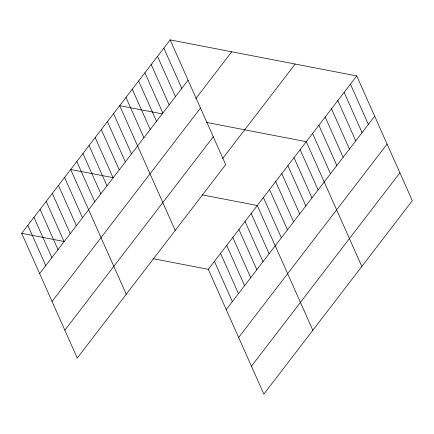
<?xml version="1.0" encoding="UTF-8"?>
<svg xmlns="http://www.w3.org/2000/svg" width="434" height="434" viewBox="0 0 434 434"><rect width="100%" height="100%" fill="white"/><g stroke="black" fill="none" stroke-linecap="round" stroke-linejoin="round"><path stroke-width="0.65" d="M170.15 39.901L225.696 164.665L77.252 358.072L21.7 233.308L170.15 39.901L356.748 75.928L412.3 200.692L263.85 394.099L208.304 269.335L153.007 258.659M39.63 273.577L188.079 80.171M195.843 98.54L231.729 51.787M52.047 301.462L200.492 108.055M64.834 330.193L213.284 136.786M222.653 158.518L295.169 64.037M208.304 269.335L356.748 75.928M226.233 309.605L374.683 116.198M238.646 337.489L387.095 144.083M251.438 366.22L399.888 172.813M162.403 113.909L119.675 105.657L175.227 230.427M206.503 122.421L306.279 141.685L361.826 266.454M113.415 177.728L70.688 169.482L126.24 294.252M201.994 194.833L257.291 205.51L312.838 330.279M21.7 233.308L64.427 241.554M350.439 84.147L368.374 124.422M344.129 92.366L362.064 132.641M337.82 100.585L355.755 140.86M331.511 108.804L349.446 149.079M325.202 117.023L343.137 157.298M318.892 125.247L336.827 165.517M312.589 133.466L330.518 173.741M300.154 149.665L318.084 189.935M294.03 157.64L311.959 197.915M287.905 165.62L305.84 205.895M281.785 173.595L299.715 213.87M275.661 181.575L293.59 221.85M269.536 189.555L287.465 229.825M263.411 197.53L281.346 237.805M251.167 213.485L269.096 253.76M245.042 221.465L262.971 261.74M163.84 48.12L181.77 88.395M238.917 229.445L256.852 269.715M157.531 56.339L175.461 96.614M232.798 237.42L250.727 277.695M151.222 64.558L169.151 104.833M226.673 245.4L244.602 285.675M144.913 72.776L162.842 113.052M220.548 253.375L238.478 293.65M138.603 80.995L156.533 121.27M214.423 261.355L232.358 301.63M132.294 89.22L150.224 129.489M125.985 97.438L143.914 137.714M113.551 113.632L131.486 153.907M107.431 121.612L125.361 161.887M101.306 129.592L119.236 169.868M95.182 137.567L113.111 177.842M89.057 145.547L106.992 185.823M82.937 153.528L100.867 193.797M76.813 161.502L94.742 201.777M64.563 177.457L82.498 217.732M58.444 185.437L76.373 225.713M52.319 193.418L70.248 233.687M46.194 201.392L64.123 241.667M40.069 209.372L58.004 249.648M33.95 217.347L51.879 257.622M27.825 225.327L45.754 265.603"/></g></svg>
